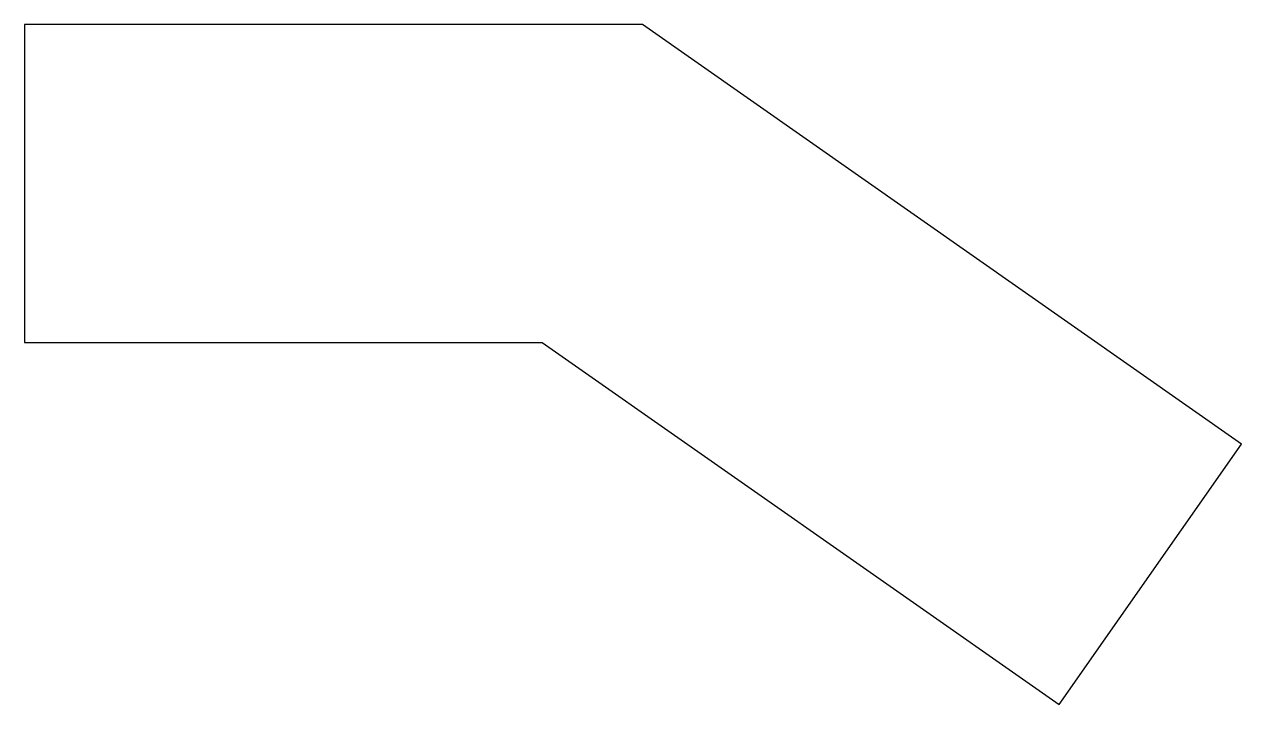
# Model space of a CAD drawing. Extents: x 650 to 1186, y -229 to 70.
import ezdxf

# ---------------------------------------------------------------- set-up
doc = ezdxf.new("R2010")
doc.units = 0
doc.layers.get('0').update_dxf_attribs({"linetype": 'CONTINUOUS'})

msp = doc.modelspace()

# ---------------------------------------------------------------- linework, layer by layer
msp.add_lwpolyline([(1185.9, -114.732), (922.071, 70), (650, 70), (650, -70), (877.929, -70), (1105.6, -229.414)], close=True)

doc.saveas('drawing.dxf')
